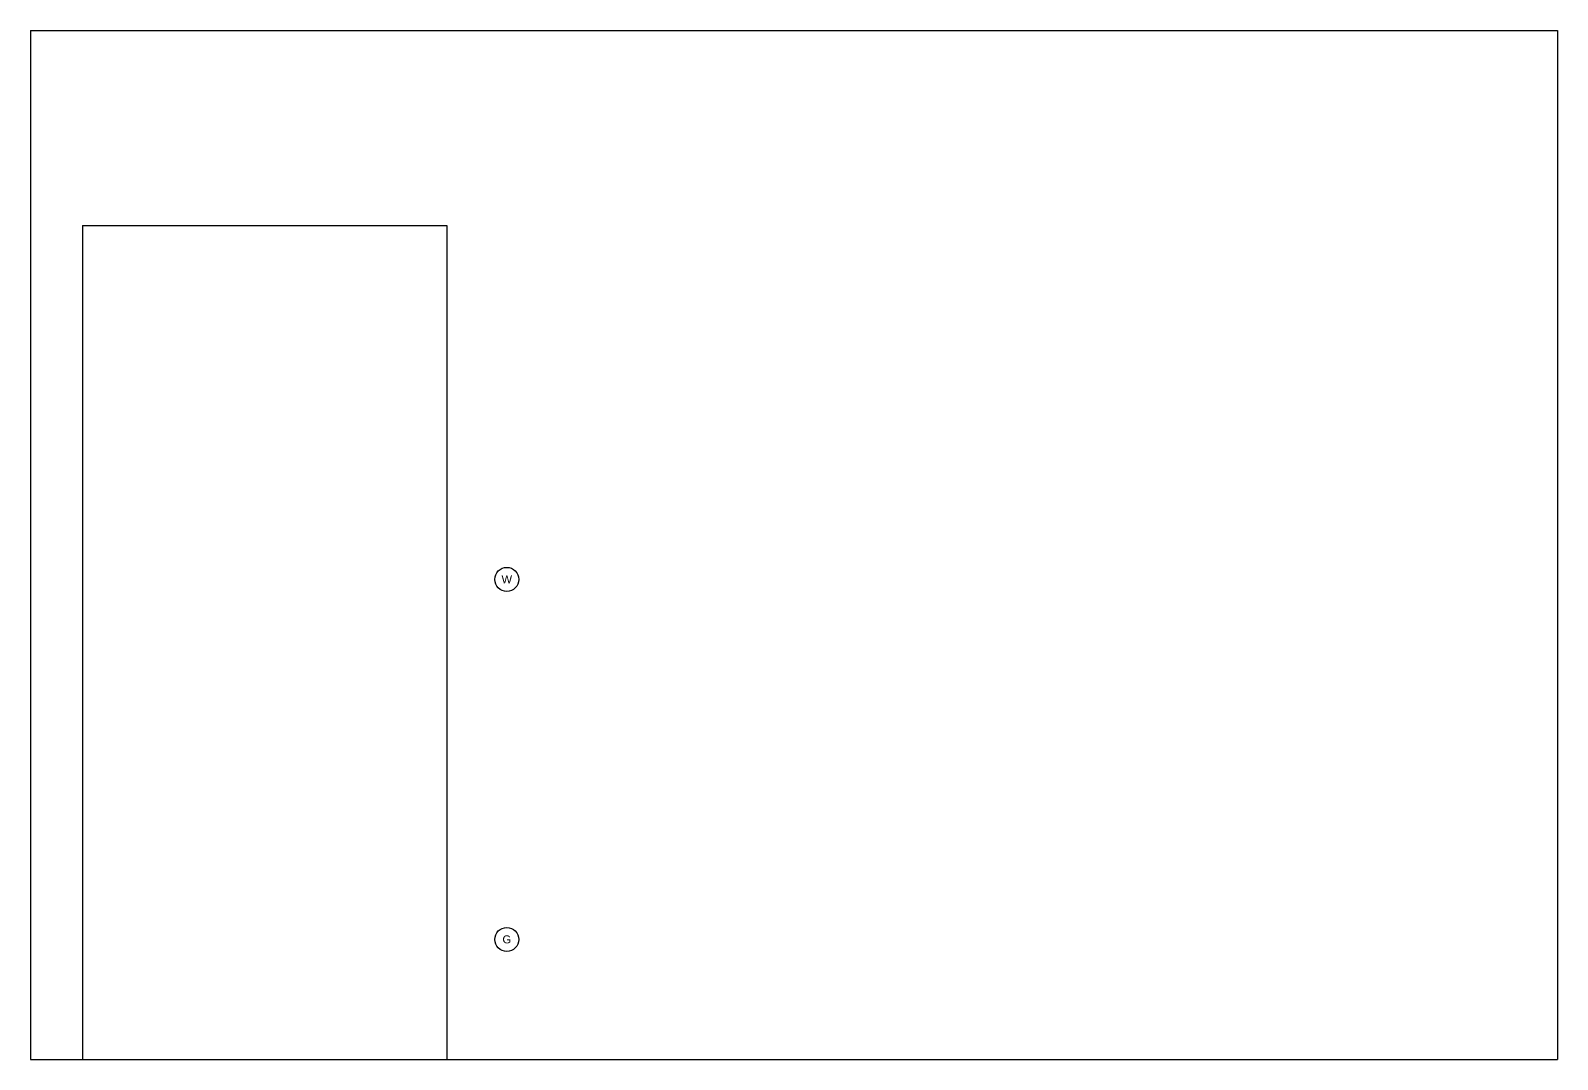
# Model space of a CAD drawing. Header units: millimetres. Extents: x 12 to 4621, y 1861 to 4393.
# Drawn here: x 2062.7 to 2444.2, y 3338 to 3595.2 of the extents above; entities that cross this region are included whole.
import ezdxf

# ---------------------------------------------------------------- set-up
doc = ezdxf.new("R2010")
doc.units = ezdxf.units.MM

# ---------------------------------------------------------------- blocks, each defined once
blk = doc.blocks.new('Z$W@#22704')
blk.add_circle((3, 3), 3)
at = {"insert": (3, 3), "char_height": 2, "width": 3.9163, "attachment_point": 5}
blk.add_mtext('{\\fArial|b0|i0|c238|p0;G}', dxfattribs=at)
blk = doc.blocks.new('Z$W@#22386')
blk.add_circle((3, 3), 3)
at = {"insert": (3, 3), "char_height": 2, "width": 3.9163, "attachment_point": 5}
blk.add_mtext('{\\fArial|b0|i0|c238|p0;W}', dxfattribs=at)

msp = doc.modelspace()

# ---------------------------------------------------------------- linework, layer by layer
for p, q in [((2062.7, 3595.25), (2444.2, 3595.25)), ((2062.7, 3595.25), (2062.7, 3338.05)), ((2444.2, 3595.25), (2444.2, 3338.05)), ((2075.7, 3546.55), (2075.7, 3338.05)), ((2075.7, 3546.55), (2166.7, 3546.55)), ((2166.7, 3546.55), (2166.7, 3338.05)), ((2062.7, 3338.05), (2444.2, 3338.05))]:
    msp.add_line(p, q)

# ---------------------------------------------------------------- block references
for name, p in [('Z$W@#22386', (2178.7, 3455.05)), ('Z$W@#22704', (2178.7, 3365.05))]:
    msp.add_blockref(name, p)

doc.saveas('drawing.dxf')
